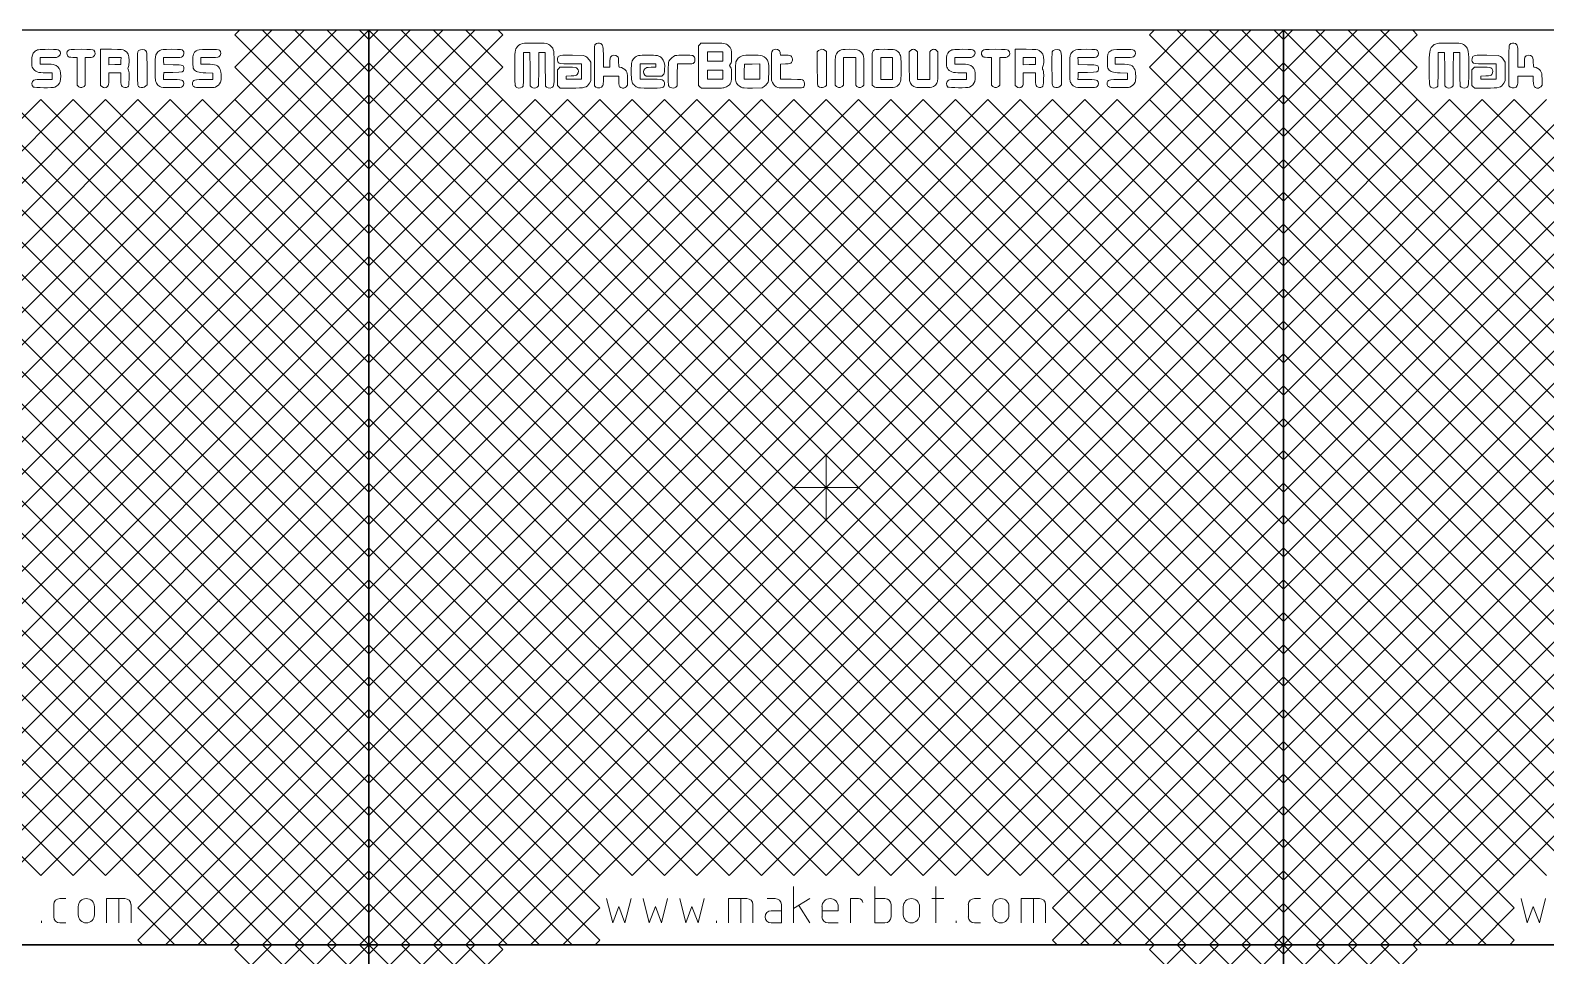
# Model space of a CAD drawing. Header units: millimetres. Extents: x 0 to 600, y 0 to 300.
# Drawn here: x 163 to 328.7, y 198.8 to 300 of the extents above; entities that cross this region are included whole.
import ezdxf

# ---------------------------------------------------------------- set-up
doc = ezdxf.new("R2010")
doc.units = ezdxf.units.MM
doc.layers.get('0').update_dxf_attribs({"linetype": 'CONTINUOUS', "lineweight": 25, "true_color": 0x000000})
doc.layers.add('etch', color=4, linetype='CONTINUOUS', lineweight=0, true_color=0x00ffff)
doc.layers.add('grid', color=1, linetype='CONTINUOUS', lineweight=0, true_color=0xff0000)

msp = doc.modelspace()

# ---------------------------------------------------------------- linework, layer by layer
for p, q in [((200, 300), (100, 300)), ((200, 200), (200, 300)), ((300, 300), (200, 300)), ((200, 300), (200, 200)), ((300, 200), (300, 300)), ((400, 300), (300, 300)), ((300, 300), (300, 200)), ((100, 200), (200, 200)), ((200, 200), (100, 200)), ((200, 200), (300, 200)), ((200, 100), (200, 200)), ((300, 200), (200, 200)), ((200, 200), (200, 100)), ((300, 200), (400, 200)), ((300, 100), (300, 200)), ((400, 200), (300, 200)), ((300, 200), (300, 100))]:
    msp.add_line(p, q)
at = {"layer": 'etch', "color": 4, "lineweight": 5, "true_color": 0x00ffff}
for p, q in [((236.04, 298.3), (236.18, 298.44)), ((236.04, 296.14), (236.04, 298.3)), ((236.18, 298.44), (236.32, 298.58)), ((236.32, 298.58), (237.51, 298.6)), ((165.02, 297.02), (164.08, 297.02)), ((164.08, 297.02), (164.08, 296.66)), ((164.08, 296.66), (164.08, 296.3)), ((168.1, 297.01), (167.65, 297.03)), ((168.1, 295.51), (168.1, 297.01)), ((169.35, 297.02), (168.99, 297.02)), ((168.99, 297.02), (168.99, 295.51)), ((170.67, 295.94), (170.67, 297.92)), ((170.67, 297.92), (171.86, 297.92)), ((172.24, 297.02), (171.56, 297.02)), ((171.56, 297.02), (171.56, 296.63)), ((171.56, 296.63), (171.56, 296.24)), ((172.91, 297.02), (172.24, 297.02)), ((172.88, 296.27), (172.89, 296.65)), ((172.89, 296.65), (172.91, 297.02)), ((172.89, 296.65), (172.89, 296.65)), ((178.51, 297.02), (177.54, 297.02)), ((177.54, 297.02), (177.55, 296.65)), ((177.55, 296.65), (177.57, 296.27)), ((182.54, 297.02), (181.62, 297.02)), ((181.62, 297.02), (181.62, 296.66)), ((181.62, 296.66), (181.62, 296.3)), ((217.27, 297.59), (216.92, 297.59)), ((216.92, 297.59), (216.92, 295.79)), ((217.62, 297.59), (217.27, 297.59)), ((217.64, 295.76), (217.62, 297.59)), ((218.6, 297.59), (218.58, 295.76)), ((218.95, 297.59), (218.6, 297.59)), ((219.3, 297.59), (218.95, 297.59)), ((219.3, 295.79), (219.3, 297.59)), ((222.26, 297.28), (223.49, 297.26)), ((223.49, 297.26), (223.73, 297.12)), ((224.12, 296.74), (224.26, 296.5)), ((225.65, 297.02), (225.65, 295.97)), ((237.87, 297.64), (237.03, 297.64)), ((237.03, 297.64), (237.03, 297.13)), ((237.03, 297.13), (237.03, 296.63)), ((237.03, 296.63), (237.87, 296.63)), ((238.71, 297.64), (237.87, 297.64)), ((237.87, 296.63), (238.71, 296.63)), ((238.71, 297.13), (238.71, 297.64)), ((238.71, 296.63), (238.71, 297.13)), ((238.71, 297.13), (238.71, 297.13)), ((244.99, 297.5), (245.02, 297.3)), ((245.02, 297.3), (245.55, 297.28)), ((249.04, 297.64), (249.18, 297.78)), ((249.04, 295.85), (249.04, 297.64)), ((249.9, 297.8), (250.05, 297.69)), ((250.05, 297.69), (250.05, 295.82)), ((252.56, 297.02), (251.89, 297.02)), ((251.89, 297.02), (251.89, 295.51)), ((253.24, 297.02), (252.56, 297.02)), ((253.24, 295.51), (253.24, 297.02)), ((256.62, 297.02), (255.97, 297.02)), ((255.97, 297.02), (255.97, 295.82)), ((257.26, 297.02), (256.62, 297.02)), ((257.26, 295.82), (257.26, 297.02)), ((259.1, 297.64), (259.24, 297.78)), ((259.1, 296.06), (259.1, 297.64)), ((259.86, 297.78), (260, 297.64)), ((260, 297.64), (260, 296.13)), ((261.34, 297.64), (261.47, 297.78)), ((261.34, 296.13), (261.34, 297.64)), ((262.09, 297.78), (262.23, 297.64)), ((262.23, 297.64), (262.23, 296.06)), ((265.02, 297.02), (264.08, 297.02)), ((264.08, 297.02), (264.08, 296.66)), ((264.08, 296.66), (264.08, 296.3)), ((268.1, 297.01), (267.65, 297.03)), ((268.1, 295.51), (268.1, 297.01)), ((269.35, 297.02), (268.99, 297.02)), ((268.99, 297.02), (268.99, 295.51)), ((270.67, 295.94), (270.67, 297.92)), ((270.67, 297.92), (271.86, 297.92)), ((272.24, 297.02), (271.56, 297.02)), ((271.56, 297.02), (271.56, 296.63)), ((271.56, 296.63), (271.56, 296.24)), ((272.91, 297.02), (272.24, 297.02)), ((272.88, 296.27), (272.89, 296.65)), ((272.89, 296.65), (272.91, 297.02)), ((272.89, 296.65), (272.89, 296.65)), ((278.51, 297.02), (277.54, 297.02)), ((277.54, 297.02), (277.55, 296.65)), ((277.55, 296.65), (277.57, 296.27)), ((282.54, 297.02), (281.62, 297.02)), ((281.62, 297.02), (281.62, 296.66)), ((281.62, 296.66), (281.62, 296.3)), ((317.27, 297.59), (316.92, 297.59)), ((316.92, 297.59), (316.92, 295.79)), ((317.62, 297.59), (317.27, 297.59)), ((317.64, 295.76), (317.62, 297.59)), ((318.6, 297.59), (318.58, 295.76)), ((318.95, 297.59), (318.6, 297.59)), ((319.3, 297.59), (318.95, 297.59)), ((319.3, 295.79), (319.3, 297.59)), ((322.26, 297.28), (323.49, 297.26)), ((323.49, 297.26), (323.73, 297.12)), ((324.12, 296.74), (324.26, 296.5)), ((325.65, 297.02), (325.65, 295.97)), ((164.08, 296.3), (164.73, 296.3)), ((165.36, 295.35), (164.73, 295.35)), ((165.36, 294.98), (165.36, 295.35)), ((165.36, 294.62), (165.36, 294.98)), ((168.1, 294), (168.1, 295.51)), ((168.99, 295.51), (168.99, 294)), ((170.67, 293.96), (170.67, 295.94)), ((171.56, 296.24), (172.22, 296.25)), ((172.23, 295.35), (171.56, 295.35)), ((171.56, 295.35), (171.56, 294.67)), ((172.22, 296.25), (172.88, 296.27)), ((172.9, 295.35), (172.23, 295.35)), ((172.9, 294.67), (172.9, 295.35)), ((175.75, 295.79), (175.75, 294.05)), ((177.55, 295), (177.54, 294.62)), ((177.57, 295.37), (177.55, 295)), ((177.57, 296.27), (178.6, 296.24)), ((178.57, 295.39), (177.57, 295.37)), ((181.62, 296.3), (182.31, 296.29)), ((182.96, 295.33), (182.17, 295.35)), ((182.96, 294.98), (182.96, 295.33)), ((182.96, 294.62), (182.96, 294.98)), ((217.65, 293.93), (217.64, 295.76)), ((218.58, 295.76), (218.57, 293.93)), ((220.62, 295.68), (220.76, 295.82)), ((220.62, 294.83), (220.62, 295.68)), ((220.76, 295.82), (220.9, 295.97)), ((220.9, 295.97), (221.78, 295.97)), ((222.13, 295.01), (221.59, 294.99)), ((221.59, 294.99), (221.59, 294.82)), ((223.27, 296.32), (222.04, 296.33)), ((223.27, 295.48), (223.27, 296.32)), ((223.27, 294.65), (223.27, 295.48)), ((224.26, 296.5), (224.26, 295.48)), ((224.26, 295.48), (224.26, 294.47)), ((224.66, 293.93), (224.66, 296.13)), ((225.65, 295.97), (226.01, 295.97)), ((226.49, 295), (225.65, 295)), ((225.65, 295), (225.65, 294.57)), ((226.01, 295.97), (226.36, 295.97)), ((226.36, 295.97), (226.36, 296.48)), ((227.33, 295), (226.49, 295)), ((227.33, 294.52), (227.33, 295)), ((230.53, 296.32), (229.67, 296.32)), ((229.67, 296.32), (229.67, 295.48)), ((229.67, 295.48), (229.67, 294.65)), ((230.33, 294.98), (230.19, 295.11)), ((231.19, 294.98), (230.33, 294.98)), ((231.39, 296.32), (230.53, 296.32)), ((230.86, 295.96), (231.39, 295.98)), ((232.05, 294.98), (231.19, 294.98)), ((231.39, 296.15), (231.39, 296.32)), ((231.39, 295.98), (231.39, 296.15)), ((232.19, 295.12), (232.05, 294.98)), ((233.72, 295.12), (233.7, 293.93)), ((233.74, 296.32), (233.72, 295.12)), ((234.57, 296.32), (233.74, 296.32)), ((236.04, 293.98), (236.04, 296.14)), ((237.87, 295.66), (237.03, 295.66)), ((237.03, 295.66), (237.03, 295.15)), ((237.03, 295.15), (237.03, 294.65)), ((238.71, 295.66), (237.87, 295.66)), ((238.71, 295.15), (238.71, 295.66)), ((238.71, 294.65), (238.71, 295.15)), ((238.71, 295.15), (238.71, 295.15)), ((239.56, 296.32), (239.44, 296.14)), ((239.44, 296.14), (239.56, 295.97)), ((241.06, 295.47), (241.04, 294.65)), ((241.07, 296.3), (241.06, 295.47)), ((241.92, 296.31), (241.07, 296.3)), ((242.77, 296.32), (241.92, 296.31)), ((242.77, 295.48), (242.77, 296.32)), ((242.77, 294.65), (242.77, 295.48)), ((242.77, 295.48), (242.77, 295.48)), ((245.55, 296.33), (245.01, 296.31)), ((245.01, 296.31), (245.01, 295.48)), ((245.01, 295.48), (245.01, 294.65)), ((250.05, 295.82), (250.05, 293.96)), ((251, 294), (251, 295.61)), ((251.89, 295.51), (251.89, 294)), ((253.24, 294), (253.24, 295.51)), ((254.13, 295.57), (254.13, 294)), ((255.05, 294), (255.03, 295.66)), ((255.97, 295.82), (255.97, 294.62)), ((257.26, 294.62), (257.26, 295.82)), ((257.26, 295.82), (257.26, 295.82)), ((260, 296.13), (260, 294.62)), ((261.34, 294.62), (261.34, 296.13)), ((264.08, 296.3), (264.73, 296.3)), ((265.36, 295.35), (264.73, 295.35)), ((265.36, 294.98), (265.36, 295.35)), ((265.36, 294.62), (265.36, 294.98)), ((268.1, 294), (268.1, 295.51)), ((268.99, 295.51), (268.99, 294)), ((270.67, 293.96), (270.67, 295.94)), ((271.56, 296.24), (272.22, 296.25)), ((272.23, 295.35), (271.56, 295.35)), ((271.56, 295.35), (271.56, 294.67)), ((272.22, 296.25), (272.88, 296.27)), ((272.9, 295.35), (272.23, 295.35)), ((272.9, 294.67), (272.9, 295.35)), ((275.75, 295.79), (275.75, 294.05)), ((277.55, 295), (277.54, 294.62)), ((277.57, 295.37), (277.55, 295)), ((277.57, 296.27), (278.6, 296.24)), ((278.57, 295.39), (277.57, 295.37)), ((281.62, 296.3), (282.31, 296.29)), ((282.96, 295.33), (282.17, 295.35)), ((282.96, 294.98), (282.96, 295.33)), ((282.96, 294.62), (282.96, 294.98)), ((317.65, 293.93), (317.64, 295.76)), ((318.58, 295.76), (318.57, 293.93)), ((320.62, 295.68), (320.76, 295.82)), ((320.62, 294.83), (320.62, 295.68)), ((320.76, 295.82), (320.9, 295.97)), ((320.9, 295.97), (321.78, 295.97)), ((322.13, 295.01), (321.59, 294.99)), ((321.59, 294.99), (321.59, 294.82)), ((323.27, 296.32), (322.04, 296.33)), ((323.27, 295.48), (323.27, 296.32)), ((323.27, 294.65), (323.27, 295.48)), ((324.26, 296.5), (324.26, 295.48)), ((324.26, 295.48), (324.26, 294.47)), ((324.66, 293.93), (324.66, 296.13)), ((325.65, 295.97), (326.01, 295.97)), ((326.49, 295), (325.65, 295)), ((325.65, 295), (325.65, 294.57)), ((326.01, 295.97), (326.36, 295.97)), ((326.36, 295.97), (326.36, 296.48)), ((327.33, 295), (326.49, 295)), ((327.33, 294.52), (327.33, 295)), ((163.33, 293.8), (163.33, 293.8)), ((164.44, 294.62), (165.36, 294.62)), ((168.24, 293.86), (168.1, 294)), ((168.24, 293.86), (168.24, 293.86)), ((168.99, 294), (168.86, 293.86)), ((170.82, 293.84), (170.67, 293.96)), ((170.82, 293.84), (170.82, 293.84)), ((174.94, 293.79), (174.94, 293.79)), ((175.75, 294.05), (175.59, 293.89)), ((177.15, 293.85), (177.15, 293.85)), ((177.54, 294.62), (178.51, 294.62)), ((180.88, 293.84), (180.88, 293.84)), ((181.99, 294.62), (182.96, 294.62)), ((216.19, 293.74), (216.19, 293.74)), ((217.79, 293.8), (217.65, 293.93)), ((218.57, 293.93), (218.42, 293.8)), ((220.62, 293.98), (220.62, 294.83)), ((220.77, 293.83), (220.62, 293.98)), ((220.92, 293.68), (220.77, 293.83)), ((220.77, 293.83), (220.77, 293.83)), ((222.14, 293.68), (220.92, 293.68)), ((221.59, 294.82), (221.59, 294.65)), ((221.59, 294.65), (222.43, 294.65)), ((222.43, 294.65), (223.27, 294.65)), ((224.26, 294.47), (224.12, 294.23)), ((224.81, 293.8), (224.66, 293.93)), ((224.81, 293.8), (224.81, 293.8)), ((228.3, 293.99), (228.15, 293.83)), ((228.29, 294.66), (228.3, 293.99)), ((229.34, 293.78), (229.34, 293.78)), ((229.67, 294.65), (230.86, 294.65)), ((232.97, 293.75), (232.97, 293.75)), ((233.7, 293.93), (233.56, 293.8)), ((236.21, 293.83), (236.04, 293.98)), ((236.37, 293.68), (236.21, 293.83)), ((236.21, 293.83), (236.21, 293.83)), ((237.61, 293.68), (236.37, 293.68)), ((237.03, 294.65), (237.87, 294.65)), ((237.87, 294.65), (238.71, 294.65)), ((240.71, 293.77), (240.71, 293.77)), ((241.04, 294.65), (241.91, 294.65)), ((241.91, 294.65), (242.77, 294.65)), ((243.01, 293.71), (241.96, 293.69)), ((243.22, 293.85), (243.01, 293.71)), ((244.73, 293.74), (244.73, 293.74)), ((245.01, 294.65), (246.2, 294.64)), ((249.29, 293.78), (249.29, 293.78)), ((250.05, 293.96), (249.9, 293.84)), ((251.14, 293.86), (251, 294)), ((251.14, 293.86), (251.14, 293.86)), ((251.89, 294), (251.76, 293.86)), ((253.37, 293.86), (253.24, 294)), ((254.13, 294), (253.99, 293.86)), ((255.21, 293.86), (255.05, 294)), ((255.21, 293.86), (255.21, 293.86)), ((255.97, 294.62), (256.62, 294.62)), ((256.62, 294.62), (257.26, 294.62)), ((259.6, 293.85), (259.6, 293.85)), ((260, 294.62), (260.67, 294.62)), ((260.67, 294.62), (261.34, 294.62)), ((263.33, 293.8), (263.33, 293.8)), ((264.44, 294.62), (265.36, 294.62)), ((268.24, 293.86), (268.1, 294)), ((268.24, 293.86), (268.24, 293.86)), ((268.99, 294), (268.86, 293.86)), ((270.82, 293.84), (270.67, 293.96)), ((270.82, 293.84), (270.82, 293.84)), ((274.94, 293.79), (274.94, 293.79)), ((275.75, 294.05), (275.59, 293.89)), ((277.15, 293.85), (277.15, 293.85)), ((277.54, 294.62), (278.51, 294.62)), ((280.88, 293.84), (280.88, 293.84)), ((281.99, 294.62), (282.96, 294.62)), ((316.19, 293.74), (316.19, 293.74)), ((317.79, 293.8), (317.65, 293.93)), ((318.57, 293.93), (318.42, 293.8)), ((320.62, 293.98), (320.62, 294.83)), ((320.77, 293.83), (320.62, 293.98)), ((320.92, 293.68), (320.77, 293.83)), ((320.77, 293.83), (320.77, 293.83)), ((322.14, 293.68), (320.92, 293.68)), ((321.59, 294.82), (321.59, 294.65)), ((321.59, 294.65), (322.43, 294.65)), ((322.43, 294.65), (323.27, 294.65)), ((324.26, 294.47), (324.12, 294.23)), ((324.81, 293.8), (324.66, 293.93)), ((324.81, 293.8), (324.81, 293.8)), ((328.3, 293.99), (328.15, 293.83)), ((328.29, 294.66), (328.3, 293.99))]:
    msp.add_line(p, q, dxfattribs=at)
at = {"layer": 'etch'}
for p, q in [((246.44, 206.4), (246.44, 202.4)), ((255.33, 206.4), (255.33, 202.4)), ((262, 206.4), (262, 202.4)), ((165.56, 204.4), (165.56, 203.07)), ((166.89, 205.07), (166.22, 205.07)), ((168.22, 204.18), (168.22, 203.29)), ((170, 203.29), (170, 204.18)), ((171.33, 202.4), (171.33, 205.07)), ((171.33, 205.07), (173.33, 205.07)), ((172.67, 205.07), (172.67, 202.4)), ((174, 204.4), (174, 202.4)), ((226, 205.07), (226.67, 202.4)), ((226.67, 202.4), (227.33, 204.18)), ((227.33, 204.18), (228, 202.4)), ((228, 202.4), (228.67, 205.07)), ((230, 205.07), (230.67, 202.4)), ((230.67, 202.4), (231.33, 204.18)), ((231.33, 204.18), (232, 202.4)), ((232, 202.4), (232.67, 205.07)), ((234, 205.07), (234.67, 202.4)), ((234.67, 202.4), (235.33, 204.18)), ((235.33, 204.18), (236, 202.4)), ((236, 202.4), (236.67, 205.07)), ((239.33, 202.4), (239.33, 205.07)), ((239.33, 205.07), (241.33, 205.07)), ((240.67, 205.07), (240.67, 202.4)), ((242, 204.4), (242, 202.4)), ((243.56, 205.07), (244.44, 205.07)), ((245.11, 204.4), (245.11, 202.4)), ((246.44, 203.96), (248.22, 205.07)), ((247.03, 204.32), (248.22, 202.4)), ((249.56, 204.18), (249.56, 203.07)), ((251.33, 203.73), (251.33, 204.18)), ((252.67, 202.4), (252.67, 205.07)), ((252.67, 205.07), (253.56, 205.07)), ((256.44, 205.07), (255.33, 205.07)), ((257.11, 203.07), (257.11, 204.4)), ((258.44, 204.18), (258.44, 203.29)), ((260.22, 203.29), (260.22, 204.18)), ((261.56, 205.07), (262.89, 205.07)), ((265.56, 204.4), (265.56, 203.07)), ((266.89, 205.07), (266.22, 205.07)), ((268.22, 204.18), (268.22, 203.29)), ((270, 203.29), (270, 204.18)), ((271.33, 202.4), (271.33, 205.07)), ((271.33, 205.07), (273.33, 205.07)), ((272.67, 205.07), (272.67, 202.4)), ((274, 204.4), (274, 202.4)), ((326, 205.07), (326.67, 202.4)), ((326.67, 202.4), (327.33, 204.18)), ((327.33, 204.18), (328, 202.4)), ((328, 202.4), (328.67, 205.07)), ((164.22, 202.4), (164.22, 202.62)), ((166.22, 202.4), (166.89, 202.4)), ((238, 202.4), (238, 202.62)), ((244, 203.73), (245.11, 203.73)), ((245.11, 202.4), (244, 202.4)), ((249.56, 203.73), (251.33, 203.73)), ((250.22, 202.4), (251.33, 202.4)), ((255.33, 202.4), (256.44, 202.4)), ((264.22, 202.4), (264.22, 202.62)), ((266.22, 202.4), (266.89, 202.4))]:
    msp.add_line(p, q, dxfattribs=at)
for centre, radius, start, end in [((166.22, 204.4), 0.667, 90, 180), ((169.11, 204.18), 0.889, 0, 180), ((173.33, 204.4), 0.667, 0, 90), ((241.33, 204.4), 0.667, 0, 90), ((244.44, 204.4), 0.667, 0, 90), ((250.44, 204.18), 0.889, 0, 180), ((253.56, 204.62), 0.444, 0, 90), ((256.44, 204.4), 0.667, 0, 90), ((259.33, 204.18), 0.889, 0, 180), ((266.22, 204.4), 0.667, 90, 180), ((269.11, 204.18), 0.889, 0, 180), ((273.33, 204.4), 0.667, 0, 90), ((166.22, 203.07), 0.667, 180, 270), ((169.11, 203.29), 0.889, 180, 0), ((244, 203.07), 0.667, 90, 270), ((250.22, 203.07), 0.667, 180, 270), ((256.44, 203.07), 0.667, 270, 0), ((259.33, 203.29), 0.889, 180, 0), ((266.22, 203.07), 0.667, 180, 270), ((269.11, 203.29), 0.889, 180, 0)]:
    msp.add_arc(centre, radius, start, end, dxfattribs=at)
at = {"layer": 'etch', "color": 4, "lineweight": 5, "true_color": 0x00ffff}
for points in [[(216.27, 298.23), (216.58, 298.57), (216.76, 298.61), (218.11, 298.61)], [(218.11, 298.61), (219.41, 298.61), (219.61, 298.57), (219.92, 298.27)], [(219.92, 298.27), (220.25, 297.95), (220.27, 297.82), (220.27, 295.85)], [(224.66, 296.13), (224.66, 298.23), (224.67, 298.35), (224.76, 298.45)], [(224.76, 298.45), (224.89, 298.6), (225.17, 298.64), (225.38, 298.54)], [(225.38, 298.54), (225.62, 298.42), (225.65, 298.24), (225.65, 297.02)], [(237.51, 298.6), (238.85, 298.62), (239.02, 298.59), (239.32, 298.32)], [(239.32, 298.32), (239.63, 298.04), (239.67, 297.9), (239.67, 297.15)], [(316.27, 298.23), (316.58, 298.57), (316.76, 298.61), (318.11, 298.61)], [(318.11, 298.61), (319.41, 298.61), (319.61, 298.57), (319.92, 298.27)], [(319.92, 298.27), (320.25, 297.95), (320.27, 297.82), (320.27, 295.85)], [(324.66, 296.13), (324.66, 298.23), (324.67, 298.35), (324.76, 298.45)], [(324.76, 298.45), (324.89, 298.6), (325.17, 298.64), (325.38, 298.54)], [(325.38, 298.54), (325.62, 298.42), (325.65, 298.24), (325.65, 297.02)], [(163.15, 296.63), (163.16, 297.26), (163.21, 297.43), (163.47, 297.68)], [(163.27, 295.85), (163.17, 296.01), (163.15, 296.14), (163.15, 296.63)], [(163.47, 297.68), (163.7, 297.89), (163.88, 297.92), (164.97, 297.92)], [(164.97, 297.92), (165.91, 297.92), (166.03, 297.91), (166.15, 297.81)], [(166.12, 297.16), (165.97, 297.03), (165.94, 297.02), (165.02, 297.02)], [(166.15, 297.81), (166.34, 297.66), (166.33, 297.33), (166.12, 297.16)], [(167.09, 297.18), (166.93, 297.38), (166.95, 297.66), (167.13, 297.8)], [(167.65, 297.03), (167.25, 297.05), (167.18, 297.07), (167.09, 297.18)], [(167.13, 297.8), (167.27, 297.91), (167.35, 297.92), (168.54, 297.92)], [(168.54, 297.92), (169.57, 297.92), (169.83, 297.9), (169.92, 297.83)], [(169.85, 297.09), (169.78, 297.05), (169.55, 297.02), (169.35, 297.02)], [(169.92, 297.83), (170.17, 297.66), (170.13, 297.21), (169.85, 297.09)], [(171.86, 297.92), (173, 297.92), (173.07, 297.91), (173.3, 297.79)], [(173.3, 297.79), (173.66, 297.6), (173.8, 297.3), (173.8, 296.7)], [(173.8, 296.7), (173.8, 296.41), (173.77, 296.16), (173.71, 296.03)], [(174.76, 293.99), (174.69, 294.13), (174.67, 297.39), (174.73, 297.63)], [(174.73, 297.63), (174.79, 297.86), (175.2, 297.99), (175.49, 297.85)], [(175.49, 297.85), (175.74, 297.74), (175.75, 297.62), (175.75, 295.79)], [(176.65, 295.82), (176.65, 297.11), (176.65, 297.18), (176.77, 297.42)], [(176.77, 297.42), (176.87, 297.6), (176.97, 297.7), (177.15, 297.79)], [(177.15, 297.79), (177.38, 297.91), (177.47, 297.92), (178.48, 297.92)], [(178.48, 297.92), (179.48, 297.92), (179.56, 297.91), (179.67, 297.8)], [(179.63, 297.14), (179.49, 297.03), (179.41, 297.02), (178.51, 297.02)], [(179.67, 297.8), (179.84, 297.63), (179.82, 297.29), (179.63, 297.14)], [(180.76, 296.63), (180.76, 297.41), (180.79, 297.51), (181.14, 297.77)], [(180.87, 295.76), (180.77, 295.9), (180.76, 295.99), (180.76, 296.63)], [(181.14, 297.77), (181.28, 297.88), (181.39, 297.89), (182.41, 297.91)], [(182.41, 297.91), (183.33, 297.92), (183.55, 297.91), (183.66, 297.84)], [(183.6, 297.09), (183.51, 297.05), (183.11, 297.02), (182.54, 297.02)], [(183.66, 297.84), (183.92, 297.67), (183.88, 297.22), (183.6, 297.09)], [(215.95, 295.81), (215.95, 297.75), (215.97, 297.91), (216.27, 298.23)], [(220.72, 296.47), (220.61, 296.6), (220.59, 296.86), (220.68, 297.05)], [(220.68, 297.05), (220.78, 297.27), (220.93, 297.29), (222.26, 297.28)], [(223.73, 297.12), (223.89, 297.03), (224.02, 296.9), (224.12, 296.74)], [(226.36, 296.48), (226.36, 296.76), (226.39, 297.03), (226.41, 297.08)], [(226.41, 297.08), (226.54, 297.31), (227.02, 297.34), (227.21, 297.13)], [(227.21, 297.13), (227.29, 297.04), (227.31, 296.92), (227.32, 296.49)], [(228.7, 295.49), (228.7, 296.55), (228.74, 296.71), (229.04, 296.99)], [(229.04, 296.99), (229.3, 297.24), (229.54, 297.29), (230.49, 297.29)], [(230.49, 297.29), (231.54, 297.29), (231.75, 297.24), (232.03, 296.95)], [(232.03, 296.95), (232.3, 296.69), (232.38, 296.39), (232.35, 295.73)], [(232.73, 295.33), (232.74, 296.2), (232.76, 296.49), (232.82, 296.63)], [(232.82, 296.63), (232.93, 296.86), (233.27, 297.17), (233.51, 297.23)], [(233.51, 297.23), (233.78, 297.31), (235.28, 297.3), (235.42, 297.23)], [(235.42, 297.23), (235.6, 297.13), (235.66, 297.02), (235.66, 296.79)], [(235.66, 296.79), (235.66, 296.62), (235.63, 296.54), (235.54, 296.45)], [(239.67, 297.15), (239.67, 296.54), (239.66, 296.47), (239.56, 296.32)], [(240.14, 296.54), (240.21, 296.8), (240.55, 297.14), (240.82, 297.22)], [(240.82, 297.22), (241.1, 297.31), (242.71, 297.31), (243, 297.22)], [(243, 297.22), (243.28, 297.14), (243.6, 296.81), (243.68, 296.52)], [(244.02, 296.02), (244.02, 296.84), (244.04, 297.58), (244.06, 297.66)], [(244.06, 297.66), (244.14, 297.94), (244.66, 298.04), (244.88, 297.8)], [(244.88, 297.8), (244.93, 297.74), (244.98, 297.61), (244.99, 297.5)], [(245.55, 297.28), (246.06, 297.26), (246.09, 297.26), (246.21, 297.12)], [(246.21, 297.12), (246.28, 297.03), (246.33, 296.91), (246.33, 296.8)], [(246.33, 296.8), (246.33, 296.7), (246.28, 296.58), (246.21, 296.49)], [(249.18, 297.78), (249.36, 297.96), (249.69, 297.97), (249.9, 297.8)], [(251, 295.61), (251, 297.17), (251.01, 297.22), (251.13, 297.44)], [(251.13, 297.44), (251.2, 297.57), (251.34, 297.71), (251.5, 297.79)], [(251.5, 297.79), (251.72, 297.91), (251.81, 297.92), (252.54, 297.92)], [(252.54, 297.92), (253.4, 297.92), (253.56, 297.88), (253.81, 297.65)], [(253.81, 297.65), (254.12, 297.37), (254.13, 297.27), (254.13, 295.57)], [(255.03, 295.66), (255.02, 296.58), (255.03, 297.41), (255.05, 297.51)], [(255.05, 297.51), (255.07, 297.61), (255.14, 297.74), (255.2, 297.81)], [(255.2, 297.81), (255.31, 297.91), (255.4, 297.92), (256.38, 297.92)], [(256.38, 297.92), (257.54, 297.92), (257.69, 297.88), (257.94, 297.59)], [(257.94, 297.59), (258.17, 297.31), (258.21, 297.08), (258.21, 295.82)], [(259.24, 297.78), (259.33, 297.87), (259.44, 297.92), (259.55, 297.92)], [(259.55, 297.92), (259.66, 297.92), (259.77, 297.87), (259.86, 297.78)], [(261.47, 297.78), (261.56, 297.87), (261.68, 297.92), (261.78, 297.92)], [(261.78, 297.92), (261.89, 297.92), (262.01, 297.87), (262.09, 297.78)], [(263.15, 296.63), (263.16, 297.26), (263.21, 297.43), (263.47, 297.68)], [(263.27, 295.85), (263.17, 296.01), (263.15, 296.14), (263.15, 296.63)], [(263.47, 297.68), (263.7, 297.89), (263.88, 297.92), (264.97, 297.92)], [(264.97, 297.92), (265.91, 297.92), (266.03, 297.91), (266.15, 297.81)], [(266.12, 297.16), (265.97, 297.03), (265.94, 297.02), (265.02, 297.02)], [(266.15, 297.81), (266.34, 297.66), (266.33, 297.33), (266.12, 297.16)], [(267.09, 297.18), (266.93, 297.38), (266.95, 297.66), (267.13, 297.8)], [(267.65, 297.03), (267.25, 297.05), (267.18, 297.07), (267.09, 297.18)], [(267.13, 297.8), (267.27, 297.91), (267.35, 297.92), (268.54, 297.92)], [(268.54, 297.92), (269.57, 297.92), (269.83, 297.9), (269.92, 297.83)], [(269.85, 297.09), (269.78, 297.05), (269.55, 297.02), (269.35, 297.02)], [(269.92, 297.83), (270.17, 297.66), (270.13, 297.21), (269.85, 297.09)], [(271.86, 297.92), (273, 297.92), (273.07, 297.91), (273.3, 297.79)], [(273.3, 297.79), (273.66, 297.6), (273.8, 297.3), (273.8, 296.7)], [(273.8, 296.7), (273.8, 296.41), (273.77, 296.16), (273.71, 296.03)], [(274.76, 293.99), (274.69, 294.13), (274.67, 297.39), (274.73, 297.63)], [(274.73, 297.63), (274.79, 297.86), (275.2, 297.99), (275.49, 297.85)], [(275.49, 297.85), (275.74, 297.74), (275.75, 297.62), (275.75, 295.79)], [(276.65, 295.82), (276.65, 297.11), (276.65, 297.18), (276.77, 297.42)], [(276.77, 297.42), (276.87, 297.6), (276.97, 297.7), (277.15, 297.79)], [(277.15, 297.79), (277.38, 297.91), (277.47, 297.92), (278.48, 297.92)], [(278.48, 297.92), (279.48, 297.92), (279.56, 297.91), (279.67, 297.8)], [(279.63, 297.14), (279.49, 297.03), (279.41, 297.02), (278.51, 297.02)], [(279.67, 297.8), (279.84, 297.63), (279.82, 297.29), (279.63, 297.14)], [(280.76, 296.63), (280.76, 297.41), (280.79, 297.51), (281.14, 297.77)], [(280.87, 295.76), (280.77, 295.9), (280.76, 295.99), (280.76, 296.63)], [(281.14, 297.77), (281.28, 297.88), (281.39, 297.89), (282.41, 297.91)], [(282.41, 297.91), (283.33, 297.92), (283.55, 297.91), (283.66, 297.84)], [(283.6, 297.09), (283.51, 297.05), (283.11, 297.02), (282.54, 297.02)], [(283.66, 297.84), (283.92, 297.67), (283.88, 297.22), (283.6, 297.09)], [(315.95, 295.81), (315.95, 297.75), (315.97, 297.91), (316.27, 298.23)], [(320.72, 296.47), (320.61, 296.6), (320.59, 296.86), (320.68, 297.05)], [(320.68, 297.05), (320.78, 297.27), (320.93, 297.29), (322.26, 297.28)], [(323.73, 297.12), (323.89, 297.03), (324.02, 296.9), (324.12, 296.74)], [(326.36, 296.48), (326.36, 296.76), (326.39, 297.03), (326.41, 297.08)], [(326.41, 297.08), (326.54, 297.31), (327.02, 297.34), (327.21, 297.13)], [(327.21, 297.13), (327.29, 297.04), (327.31, 296.92), (327.32, 296.49)], [(164.73, 295.35), (163.79, 295.35), (163.51, 295.45), (163.27, 295.85)], [(164.73, 296.3), (165.09, 296.3), (165.49, 296.27), (165.61, 296.23)], [(165.61, 296.23), (165.89, 296.16), (166.17, 295.88), (166.25, 295.6)], [(166.25, 295.6), (166.33, 295.32), (166.33, 294.66), (166.26, 294.39)], [(173.71, 296.03), (173.64, 295.85), (173.64, 295.81), (173.72, 295.64)], [(173.72, 295.64), (173.79, 295.49), (173.8, 295.3), (173.79, 294.7)], [(176.78, 294.23), (176.65, 294.46), (176.65, 294.52), (176.65, 295.82)], [(179.78, 295.79), (179.78, 295.43), (179.71, 295.41), (178.57, 295.39)], [(178.6, 296.24), (179.74, 296.21), (179.78, 296.2), (179.78, 295.79)], [(182.17, 295.35), (181.29, 295.38), (181.11, 295.43), (180.87, 295.76)], [(182.31, 296.29), (183.26, 296.29), (183.54, 296.18), (183.75, 295.71)], [(183.75, 295.71), (183.88, 295.43), (183.9, 294.6), (183.78, 294.32)], [(216.19, 293.74), (215.97, 293.86), (215.95, 294.04), (215.95, 295.81)], [(216.92, 295.79), (216.92, 294.8), (216.9, 293.96), (216.88, 293.91)], [(219.33, 293.91), (219.32, 293.96), (219.3, 294.8), (219.3, 295.79)], [(220.27, 295.85), (220.27, 294.03), (220.25, 293.86), (220.02, 293.74)], [(222.04, 296.33), (220.83, 296.35), (220.82, 296.35), (220.72, 296.47)], [(221.78, 295.97), (222.65, 295.97), (222.66, 295.96), (222.79, 295.84)], [(222.79, 295.17), (222.67, 295.03), (222.64, 295.03), (222.13, 295.01)], [(222.79, 295.84), (222.96, 295.67), (222.96, 295.37), (222.79, 295.17)], [(227.32, 296.49), (227.34, 295.99), (227.34, 295.97), (227.45, 295.97)], [(227.45, 295.97), (227.67, 295.96), (227.98, 295.77), (228.13, 295.56)], [(228.13, 295.56), (228.26, 295.35), (228.27, 295.3), (228.29, 294.66)], [(229, 294.02), (228.73, 294.3), (228.7, 294.46), (228.7, 295.49)], [(230.19, 295.11), (230, 295.3), (230, 295.61), (230.19, 295.8)], [(230.19, 295.8), (230.32, 295.93), (230.36, 295.94), (230.86, 295.96)], [(232.35, 295.73), (232.33, 295.29), (232.32, 295.25), (232.19, 295.12)], [(232.97, 293.75), (232.74, 293.86), (232.7, 294.1), (232.73, 295.33)], [(235.54, 296.45), (235.41, 296.32), (235.4, 296.32), (234.57, 296.32)], [(239.66, 295.07), (239.65, 294.38), (239.64, 294.35), (239.5, 294.15)], [(239.56, 295.97), (239.68, 295.8), (239.68, 295.75), (239.66, 295.07)], [(240.13, 294.43), (240.06, 294.68), (240.07, 296.29), (240.14, 296.54)], [(243.73, 295.35), (243.71, 294.42), (243.71, 294.41), (243.57, 294.2)], [(243.68, 296.52), (243.73, 296.36), (243.74, 296), (243.73, 295.35)], [(244.13, 294.28), (244.02, 294.51), (244.02, 294.59), (244.02, 296.02)], [(246.21, 296.49), (246.09, 296.35), (246.06, 296.35), (245.55, 296.33)], [(249.1, 293.94), (249.07, 294.01), (249.04, 294.69), (249.04, 295.85)], [(258.21, 295.82), (258.21, 294.56), (258.17, 294.33), (257.94, 294.06)], [(259.23, 294.23), (259.11, 294.46), (259.1, 294.51), (259.1, 296.06)], [(262.23, 296.06), (262.23, 294.53), (262.23, 294.47), (262.11, 294.23)], [(264.73, 295.35), (263.79, 295.35), (263.51, 295.45), (263.27, 295.85)], [(264.73, 296.3), (265.09, 296.3), (265.49, 296.27), (265.61, 296.23)], [(265.61, 296.23), (265.89, 296.16), (266.17, 295.88), (266.25, 295.6)], [(266.25, 295.6), (266.33, 295.32), (266.33, 294.66), (266.26, 294.39)], [(273.71, 296.03), (273.64, 295.85), (273.64, 295.81), (273.72, 295.64)], [(273.72, 295.64), (273.79, 295.49), (273.8, 295.3), (273.79, 294.7)], [(276.78, 294.23), (276.65, 294.46), (276.65, 294.52), (276.65, 295.82)], [(279.78, 295.79), (279.78, 295.43), (279.71, 295.41), (278.57, 295.39)], [(278.6, 296.24), (279.74, 296.21), (279.78, 296.2), (279.78, 295.79)], [(282.17, 295.35), (281.29, 295.38), (281.11, 295.43), (280.87, 295.76)], [(282.31, 296.29), (283.26, 296.29), (283.54, 296.18), (283.75, 295.71)], [(283.75, 295.71), (283.88, 295.43), (283.9, 294.6), (283.78, 294.32)], [(316.19, 293.74), (315.97, 293.86), (315.95, 294.04), (315.95, 295.81)], [(316.92, 295.79), (316.92, 294.8), (316.9, 293.96), (316.88, 293.91)], [(319.33, 293.91), (319.32, 293.96), (319.3, 294.8), (319.3, 295.79)], [(320.27, 295.85), (320.27, 294.03), (320.25, 293.86), (320.02, 293.74)], [(322.04, 296.33), (320.83, 296.35), (320.82, 296.35), (320.72, 296.47)], [(321.78, 295.97), (322.65, 295.97), (322.66, 295.96), (322.79, 295.84)], [(322.79, 295.17), (322.67, 295.03), (322.64, 295.03), (322.13, 295.01)], [(322.79, 295.84), (322.96, 295.67), (322.96, 295.37), (322.79, 295.17)], [(327.32, 296.49), (327.34, 295.99), (327.34, 295.97), (327.45, 295.97)], [(327.45, 295.97), (327.67, 295.96), (327.98, 295.77), (328.13, 295.56)], [(328.13, 295.56), (328.26, 295.35), (328.27, 295.3), (328.29, 294.66)], [(163.33, 293.8), (163.09, 293.98), (163.12, 294.43), (163.38, 294.56)], [(165.68, 293.78), (165.45, 293.7), (163.45, 293.71), (163.33, 293.8)], [(163.38, 294.56), (163.47, 294.6), (163.87, 294.62), (164.44, 294.62)], [(166.26, 294.39), (166.19, 294.17), (165.91, 293.87), (165.68, 293.78)], [(168.55, 293.73), (168.44, 293.73), (168.32, 293.78), (168.24, 293.86)], [(168.86, 293.86), (168.77, 293.78), (168.66, 293.73), (168.55, 293.73)], [(171.43, 293.86), (171.26, 293.69), (171.02, 293.68), (170.82, 293.84)], [(171.56, 294.67), (171.56, 294.03), (171.56, 293.99), (171.43, 293.86)], [(173.04, 293.86), (172.91, 293.99), (172.9, 294.03), (172.9, 294.67)], [(173.64, 293.83), (173.46, 293.68), (173.21, 293.7), (173.04, 293.86)], [(173.79, 294.7), (173.77, 293.98), (173.76, 293.93), (173.64, 293.83)], [(174.94, 293.79), (174.87, 293.82), (174.79, 293.91), (174.76, 293.99)], [(175.59, 293.89), (175.42, 293.72), (175.17, 293.68), (174.94, 293.79)], [(177.15, 293.85), (176.98, 293.94), (176.87, 294.06), (176.78, 294.23)], [(178.44, 293.73), (177.45, 293.73), (177.38, 293.73), (177.15, 293.85)], [(179.63, 293.84), (179.49, 293.73), (179.41, 293.73), (178.44, 293.73)], [(178.51, 294.62), (179.41, 294.62), (179.49, 294.61), (179.63, 294.5)], [(179.63, 294.5), (179.84, 294.34), (179.84, 294.01), (179.63, 293.84)], [(180.73, 294.17), (180.73, 294.34), (180.76, 294.41), (180.88, 294.5)], [(180.88, 293.84), (180.76, 293.93), (180.73, 294.01), (180.73, 294.17)], [(180.88, 294.5), (181.01, 294.61), (181.1, 294.62), (181.99, 294.62)], [(182.05, 293.73), (181.1, 293.73), (181.01, 293.73), (180.88, 293.84)], [(183.23, 293.79), (183.13, 293.75), (182.63, 293.73), (182.05, 293.73)], [(183.78, 294.32), (183.69, 294.11), (183.44, 293.87), (183.23, 293.79)], [(216.88, 293.91), (216.81, 293.72), (216.39, 293.62), (216.19, 293.74)], [(218.42, 293.8), (218.24, 293.64), (217.98, 293.64), (217.79, 293.8)], [(220.02, 293.74), (219.81, 293.62), (219.41, 293.72), (219.33, 293.91)], [(224.12, 294.23), (223.82, 293.73), (223.65, 293.68), (222.14, 293.68)], [(225.58, 293.96), (225.46, 293.67), (225.06, 293.59), (224.81, 293.8)], [(225.65, 294.57), (225.65, 294.3), (225.62, 294.07), (225.58, 293.96)], [(227.57, 293.74), (227.38, 293.82), (227.33, 293.99), (227.33, 294.52)], [(228.15, 293.83), (227.99, 293.67), (227.79, 293.64), (227.57, 293.74)], [(229.34, 293.78), (229.22, 293.83), (229.07, 293.94), (229, 294.02)], [(230.79, 293.68), (229.68, 293.68), (229.52, 293.69), (229.34, 293.78)], [(232.19, 293.8), (232.05, 293.68), (232.05, 293.68), (230.79, 293.68)], [(230.86, 294.65), (232.04, 294.65), (232.05, 294.64), (232.19, 294.52)], [(232.19, 294.52), (232.31, 294.42), (232.33, 294.36), (232.33, 294.16)], [(232.33, 294.16), (232.33, 293.97), (232.31, 293.9), (232.19, 293.8)], [(233.56, 293.8), (233.4, 293.67), (233.17, 293.64), (232.97, 293.75)], [(239.1, 293.81), (238.84, 293.68), (238.83, 293.68), (237.61, 293.68)], [(239.5, 294.15), (239.41, 294.02), (239.26, 293.89), (239.1, 293.81)], [(240.71, 293.77), (240.46, 293.89), (240.2, 294.18), (240.13, 294.43)], [(241.96, 293.69), (241.03, 293.68), (240.9, 293.69), (240.71, 293.77)], [(243.57, 294.2), (243.5, 294.08), (243.34, 293.92), (243.22, 293.85)], [(244.73, 293.74), (244.47, 293.83), (244.24, 294.04), (244.13, 294.28)], [(246.17, 293.7), (245.35, 293.69), (244.82, 293.71), (244.73, 293.74)], [(247.55, 293.83), (247.46, 293.71), (247.45, 293.71), (246.17, 293.7)], [(246.2, 294.64), (247.38, 294.62), (247.39, 294.62), (247.52, 294.5)], [(247.52, 294.5), (247.68, 294.34), (247.7, 294.01), (247.55, 293.83)], [(249.29, 293.78), (249.22, 293.81), (249.14, 293.88), (249.1, 293.94)], [(249.9, 293.84), (249.75, 293.72), (249.5, 293.7), (249.29, 293.78)], [(251.45, 293.73), (251.34, 293.73), (251.22, 293.78), (251.14, 293.86)], [(251.76, 293.86), (251.67, 293.78), (251.56, 293.73), (251.45, 293.73)], [(253.68, 293.73), (253.57, 293.73), (253.46, 293.78), (253.37, 293.86)], [(253.99, 293.86), (253.91, 293.78), (253.79, 293.73), (253.68, 293.73)], [(256.4, 293.73), (255.39, 293.73), (255.36, 293.73), (255.21, 293.86)], [(257.94, 294.06), (257.69, 293.76), (257.54, 293.73), (256.4, 293.73)], [(259.6, 293.85), (259.44, 293.94), (259.32, 294.06), (259.23, 294.23)], [(260.67, 293.73), (259.92, 293.73), (259.83, 293.74), (259.6, 293.85)], [(261.73, 293.85), (261.51, 293.74), (261.41, 293.73), (260.67, 293.73)], [(262.11, 294.23), (262.02, 294.05), (261.91, 293.94), (261.73, 293.85)], [(263.33, 293.8), (263.09, 293.98), (263.12, 294.43), (263.38, 294.56)], [(265.68, 293.78), (265.45, 293.7), (263.45, 293.71), (263.33, 293.8)], [(263.38, 294.56), (263.47, 294.6), (263.87, 294.62), (264.44, 294.62)], [(266.26, 294.39), (266.19, 294.17), (265.91, 293.87), (265.68, 293.78)], [(268.55, 293.73), (268.44, 293.73), (268.32, 293.78), (268.24, 293.86)], [(268.86, 293.86), (268.77, 293.78), (268.66, 293.73), (268.55, 293.73)], [(271.43, 293.86), (271.26, 293.69), (271.02, 293.68), (270.82, 293.84)], [(271.56, 294.67), (271.56, 294.03), (271.56, 293.99), (271.43, 293.86)], [(273.04, 293.86), (272.91, 293.99), (272.9, 294.03), (272.9, 294.67)], [(273.64, 293.83), (273.46, 293.68), (273.21, 293.7), (273.04, 293.86)], [(273.79, 294.7), (273.77, 293.98), (273.76, 293.93), (273.64, 293.83)], [(274.94, 293.79), (274.87, 293.82), (274.79, 293.91), (274.76, 293.99)], [(275.59, 293.89), (275.42, 293.72), (275.17, 293.68), (274.94, 293.79)], [(277.15, 293.85), (276.98, 293.94), (276.87, 294.06), (276.78, 294.23)], [(278.44, 293.73), (277.45, 293.73), (277.38, 293.73), (277.15, 293.85)], [(279.63, 293.84), (279.49, 293.73), (279.41, 293.73), (278.44, 293.73)], [(278.51, 294.62), (279.41, 294.62), (279.49, 294.61), (279.63, 294.5)], [(279.63, 294.5), (279.84, 294.34), (279.84, 294.01), (279.63, 293.84)], [(280.73, 294.17), (280.73, 294.34), (280.76, 294.41), (280.88, 294.5)], [(280.88, 293.84), (280.76, 293.93), (280.73, 294.01), (280.73, 294.17)], [(280.88, 294.5), (281.01, 294.61), (281.1, 294.62), (281.99, 294.62)], [(282.05, 293.73), (281.1, 293.73), (281.01, 293.73), (280.88, 293.84)], [(283.23, 293.79), (283.13, 293.75), (282.63, 293.73), (282.05, 293.73)], [(283.78, 294.32), (283.69, 294.11), (283.44, 293.87), (283.23, 293.79)], [(316.88, 293.91), (316.81, 293.72), (316.39, 293.62), (316.19, 293.74)], [(318.42, 293.8), (318.24, 293.64), (317.98, 293.64), (317.79, 293.8)], [(320.02, 293.74), (319.81, 293.62), (319.41, 293.72), (319.33, 293.91)], [(324.12, 294.23), (323.82, 293.73), (323.65, 293.68), (322.14, 293.68)], [(325.58, 293.96), (325.46, 293.67), (325.06, 293.59), (324.81, 293.8)], [(325.65, 294.57), (325.65, 294.3), (325.62, 294.07), (325.58, 293.96)], [(327.57, 293.74), (327.38, 293.82), (327.33, 293.99), (327.33, 294.52)], [(328.15, 293.83), (327.99, 293.67), (327.79, 293.64), (327.57, 293.74)]]:
    msp.add_open_spline(points, degree=3, dxfattribs=at)
at = {"layer": 'grid'}
for p, q in [((100, 203.54), (196.46, 300)), ((100, 207.07), (192.93, 300)), ((100, 200), (200, 300)), ((100, 300), (200, 200)), ((103.54, 300), (200, 203.54)), ((107.07, 300), (200, 207.07)), ((185.36, 295.96), (189.39, 300)), ((185.36, 299.5), (185.86, 300)), ((188.39, 300), (200, 288.39)), ((191.92, 300), (200, 291.92)), ((195.46, 300), (200, 295.46)), ((198.99, 300), (200, 298.99)), ((200, 203.54), (296.46, 300)), ((200, 207.07), (292.93, 300)), ((200, 200), (300, 300)), ((200, 300), (300, 200)), ((200, 288.39), (211.61, 300)), ((200, 291.92), (208.08, 300)), ((200, 295.46), (204.54, 300)), ((200, 298.99), (201.01, 300)), ((203.54, 300), (300, 203.54)), ((207.07, 300), (300, 207.07)), ((210.61, 300), (214.64, 295.96)), ((214.14, 300), (214.64, 299.5)), ((285.36, 295.96), (289.39, 300)), ((285.36, 299.5), (285.86, 300)), ((288.39, 300), (300, 288.39)), ((291.92, 300), (300, 291.92)), ((295.46, 300), (300, 295.46)), ((298.99, 300), (300, 298.99)), ((300, 203.54), (396.46, 300)), ((300, 207.07), (392.93, 300)), ((300, 200), (400, 300)), ((300, 300), (400, 200)), ((300, 288.39), (311.61, 300)), ((300, 291.92), (308.08, 300)), ((300, 295.46), (304.54, 300)), ((300, 298.99), (301.01, 300)), ((303.54, 300), (400, 203.54)), ((307.07, 300), (400, 207.07)), ((310.61, 300), (314.64, 295.96)), ((314.14, 300), (314.64, 299.5)), ((185.36, 299.5), (200, 284.85)), ((200, 284.85), (214.64, 299.5)), ((285.36, 299.5), (300, 284.85)), ((300, 284.85), (314.64, 299.5)), ((100, 296.46), (196.46, 200)), ((103.54, 200), (200, 296.46)), ((185.36, 295.96), (200, 281.32)), ((200, 296.46), (296.46, 200)), ((200, 281.32), (214.64, 295.96)), ((203.54, 200), (300, 296.46)), ((285.36, 295.96), (300, 281.32)), ((300, 296.46), (396.46, 200)), ((300, 281.32), (314.64, 295.96)), ((303.54, 200), (400, 296.46)), ((100, 292.93), (192.93, 200)), ((100, 228.28), (164.14, 292.43)), ((100, 224.75), (167.68, 292.43)), ((100, 221.21), (171.21, 292.43)), ((100, 217.68), (174.75, 292.43)), ((100, 214.14), (178.28, 292.43)), ((100, 210.61), (181.82, 292.43)), ((107.07, 200), (200, 292.93)), ((118.18, 292.43), (200, 210.61)), ((121.72, 292.43), (200, 214.14)), ((125.25, 292.43), (200, 217.68)), ((128.79, 292.43), (200, 221.21)), ((132.32, 292.43), (200, 224.75)), ((135.86, 292.43), (200, 228.28)), ((139.39, 292.43), (200, 231.82)), ((142.93, 292.43), (200, 235.36)), ((146.46, 292.43), (200, 238.89)), ((150, 292.43), (200, 242.43)), ((153.54, 292.43), (200, 245.96)), ((157.07, 292.43), (200, 249.5)), ((160.61, 292.43), (200, 253.03)), ((164.14, 292.43), (200, 256.57)), ((164.14, 292.43), (200, 256.57)), ((167.68, 292.43), (200, 260.1)), ((171.21, 292.43), (200, 263.64)), ((174.75, 292.43), (200, 267.18)), ((178.28, 292.43), (200, 270.71)), ((181.82, 292.43), (200, 274.25)), ((185.36, 292.43), (200, 277.78)), ((200, 292.93), (292.93, 200)), ((200, 277.78), (214.64, 292.43)), ((200, 274.25), (218.18, 292.43)), ((200, 270.71), (221.72, 292.43)), ((200, 267.18), (225.25, 292.43)), ((200, 263.64), (228.79, 292.43)), ((200, 260.1), (232.32, 292.43)), ((200, 256.57), (235.86, 292.43)), ((200, 253.03), (239.39, 292.43)), ((200, 249.5), (242.93, 292.43)), ((200, 245.96), (246.46, 292.43)), ((200, 242.43), (250, 292.43)), ((200, 238.89), (253.54, 292.43)), ((200, 235.36), (257.07, 292.43)), ((200, 231.82), (260.61, 292.43)), ((200, 228.28), (264.14, 292.43)), ((200, 224.75), (267.68, 292.43)), ((200, 221.21), (271.21, 292.43)), ((200, 217.68), (274.75, 292.43)), ((200, 214.14), (278.28, 292.43)), ((200, 210.61), (281.82, 292.43)), ((207.07, 200), (300, 292.93)), ((218.18, 292.43), (300, 210.61)), ((221.72, 292.43), (300, 214.14)), ((225.25, 292.43), (300, 217.68)), ((228.79, 292.43), (300, 221.21)), ((232.32, 292.43), (300, 224.75)), ((235.86, 292.43), (300, 228.28)), ((239.39, 292.43), (300, 231.82)), ((242.93, 292.43), (300, 235.36)), ((246.46, 292.43), (300, 238.89)), ((250, 292.43), (300, 242.43)), ((253.54, 292.43), (300, 245.96)), ((257.07, 292.43), (300, 249.5)), ((260.61, 292.43), (300, 253.03)), ((264.14, 292.43), (300, 256.57)), ((264.14, 292.43), (300, 256.57)), ((267.68, 292.43), (300, 260.1)), ((271.21, 292.43), (300, 263.64)), ((274.75, 292.43), (300, 267.18)), ((278.28, 292.43), (300, 270.71)), ((281.82, 292.43), (300, 274.25)), ((285.36, 292.43), (300, 277.78)), ((300, 292.93), (392.93, 200)), ((300, 277.78), (314.64, 292.43)), ((300, 274.25), (318.18, 292.43)), ((300, 270.71), (321.72, 292.43)), ((300, 267.18), (325.25, 292.43)), ((300, 263.64), (328.79, 292.43)), ((300, 260.1), (332.32, 292.43)), ((300, 256.57), (335.86, 292.43)), ((300, 253.03), (339.39, 292.43)), ((300, 249.5), (342.93, 292.43)), ((300, 245.96), (346.46, 292.43)), ((300, 242.43), (350, 292.43)), ((300, 238.89), (353.54, 292.43)), ((300, 235.36), (357.07, 292.43)), ((300, 231.82), (360.61, 292.43)), ((300, 228.28), (364.14, 292.43)), ((300, 224.75), (367.68, 292.43)), ((300, 221.21), (371.21, 292.43)), ((300, 217.68), (374.75, 292.43)), ((300, 214.14), (378.28, 292.43)), ((300, 210.61), (381.82, 292.43)), ((307.07, 200), (400, 292.93)), ((318.18, 292.43), (400, 210.61)), ((321.72, 292.43), (400, 214.14)), ((325.25, 292.43), (400, 217.68)), ((100, 289.39), (189.39, 200)), ((110.61, 200), (200, 289.39)), ((200, 289.39), (289.39, 200)), ((210.61, 200), (300, 289.39)), ((300, 289.39), (389.39, 200)), ((310.61, 200), (400, 289.39)), ((100, 285.86), (185.86, 200)), ((114.14, 200), (200, 285.86)), ((200, 285.86), (285.86, 200)), ((214.14, 200), (300, 285.86)), ((300, 285.86), (385.86, 200)), ((314.14, 200), (400, 285.86)), ((100, 282.32), (182.32, 200)), ((117.68, 200), (200, 282.32)), ((200, 282.32), (282.32, 200)), ((217.68, 200), (300, 282.32)), ((300, 282.32), (382.32, 200)), ((317.68, 200), (400, 282.32)), ((100, 278.79), (171.21, 207.57)), ((128.79, 207.57), (200, 278.79)), ((200, 278.79), (271.21, 207.57)), ((228.79, 207.57), (300, 278.79)), ((300, 278.79), (371.21, 207.57)), ((100, 275.25), (167.68, 207.57)), ((132.32, 207.57), (200, 275.25)), ((200, 275.25), (267.68, 207.57)), ((232.32, 207.57), (300, 275.25)), ((300, 275.25), (367.68, 207.57)), ((100, 271.72), (164.14, 207.57)), ((135.86, 207.57), (200, 271.72)), ((200, 271.72), (264.14, 207.57)), ((235.86, 207.57), (300, 271.72)), ((300, 271.72), (364.14, 207.57)), ((139.39, 207.57), (200, 268.18)), ((200, 268.18), (260.61, 207.57)), ((239.39, 207.57), (300, 268.18)), ((300, 268.18), (360.61, 207.57)), ((142.93, 207.57), (200, 264.64)), ((200, 264.64), (257.07, 207.57)), ((242.93, 207.57), (300, 264.64)), ((300, 264.64), (357.07, 207.57)), ((146.46, 207.57), (200, 261.11)), ((200, 261.11), (253.54, 207.57)), ((246.46, 207.57), (300, 261.11)), ((300, 261.11), (353.54, 207.57)), ((150, 207.57), (200, 257.57)), ((200, 257.57), (250, 207.57)), ((250, 207.57), (300, 257.57)), ((300, 257.57), (350, 207.57)), ((153.54, 207.57), (200, 254.04)), ((200, 254.04), (246.46, 207.57)), ((250, 253.54), (250, 246.46)), ((253.54, 207.57), (300, 254.04)), ((300, 254.04), (346.46, 207.57)), ((157.07, 207.57), (200, 250.5)), ((200, 250.5), (242.93, 207.57)), ((257.07, 207.57), (300, 250.5)), ((300, 250.5), (342.93, 207.57)), ((246.46, 250), (253.54, 250)), ((160.61, 207.57), (200, 246.97)), ((200, 246.97), (239.39, 207.57)), ((260.61, 207.57), (300, 246.97)), ((300, 246.97), (339.39, 207.57)), ((164.14, 207.57), (200, 243.43)), ((200, 243.43), (235.86, 207.57)), ((264.14, 207.57), (300, 243.43)), ((300, 243.43), (335.86, 207.57)), ((167.68, 207.57), (200, 239.9)), ((200, 239.9), (232.32, 207.57)), ((267.68, 207.57), (300, 239.9)), ((300, 239.9), (332.32, 207.57)), ((171.21, 207.57), (200, 236.36)), ((200, 236.36), (228.79, 207.57)), ((271.21, 207.57), (300, 236.36)), ((300, 236.36), (328.79, 207.57)), ((174.75, 207.57), (200, 232.82)), ((200, 232.82), (225.25, 207.57)), ((274.75, 207.57), (300, 232.82)), ((300, 232.82), (325.25, 207.57)), ((174.75, 204.04), (200, 229.29)), ((200, 229.29), (225.25, 204.04)), ((274.75, 204.04), (300, 229.29)), ((300, 229.29), (325.25, 204.04)), ((174.75, 200.5), (200, 225.75)), ((200, 225.75), (225.25, 200.5)), ((274.75, 200.5), (300, 225.75)), ((300, 225.75), (325.25, 200.5)), ((177.78, 200), (200, 222.22)), ((200, 222.22), (222.22, 200)), ((277.78, 200), (300, 222.22)), ((300, 222.22), (322.22, 200)), ((181.32, 200), (200, 218.68)), ((200, 218.68), (218.68, 200)), ((281.32, 200), (300, 218.68)), ((300, 218.68), (318.68, 200)), ((184.85, 200), (200, 215.15)), ((200, 215.15), (215.15, 200)), ((284.85, 200), (300, 215.15)), ((300, 215.15), (315.15, 200)), ((188.39, 200), (200, 211.61)), ((200, 211.61), (211.61, 200)), ((288.39, 200), (300, 211.61)), ((300, 211.61), (311.61, 200)), ((191.92, 200), (200, 208.08)), ((200, 208.08), (208.08, 200)), ((291.92, 200), (300, 208.08)), ((300, 208.08), (308.08, 200)), ((174.75, 204.04), (178.79, 200)), ((195.46, 200), (200, 204.54)), ((200, 204.54), (204.54, 200)), ((221.21, 200), (225.25, 204.04)), ((274.75, 204.04), (278.79, 200)), ((295.46, 200), (300, 204.54)), ((300, 204.54), (304.54, 200)), ((321.21, 200), (325.25, 204.04)), ((174.75, 200.5), (175.25, 200)), ((198.99, 200), (200, 201.01)), ((200, 201.01), (201.01, 200)), ((224.75, 200), (225.25, 200.5)), ((274.75, 200.5), (275.25, 200)), ((298.99, 200), (300, 201.01)), ((300, 201.01), (301.01, 200)), ((324.75, 200), (325.25, 200.5)), ((100, 103.54), (196.46, 200)), ((100, 107.07), (192.93, 200)), ((100, 100), (200, 200)), ((185.36, 195.96), (189.39, 200)), ((185.36, 199.5), (185.86, 200)), ((185.36, 199.5), (200, 184.85)), ((188.39, 200), (200, 188.39)), ((191.92, 200), (200, 191.92)), ((195.46, 200), (200, 195.46)), ((198.99, 200), (200, 198.99)), ((200, 103.54), (296.46, 200)), ((200, 107.07), (292.93, 200)), ((200, 100), (300, 200)), ((200, 200), (300, 100)), ((200, 188.39), (211.61, 200)), ((200, 191.92), (208.08, 200)), ((200, 195.46), (204.54, 200)), ((200, 198.99), (201.01, 200)), ((200, 184.85), (214.64, 199.5)), ((203.54, 200), (300, 103.54)), ((207.07, 200), (300, 107.07)), ((210.61, 200), (214.64, 195.96)), ((214.14, 200), (214.64, 199.5)), ((285.36, 195.96), (289.39, 200)), ((285.36, 199.5), (285.86, 200)), ((285.36, 199.5), (300, 184.85)), ((288.39, 200), (300, 188.39)), ((291.92, 200), (300, 191.92)), ((295.46, 200), (300, 195.46)), ((298.99, 200), (300, 198.99)), ((300, 200), (400, 100)), ((300, 188.39), (311.61, 200)), ((300, 191.92), (308.08, 200)), ((300, 195.46), (304.54, 200)), ((300, 198.99), (301.01, 200)), ((300, 184.85), (314.64, 199.5)), ((303.54, 200), (400, 103.54)), ((307.07, 200), (400, 107.07)), ((310.61, 200), (314.64, 195.96)), ((314.14, 200), (314.64, 199.5))]:
    msp.add_line(p, q, dxfattribs=at)

doc.saveas('drawing.dxf')
